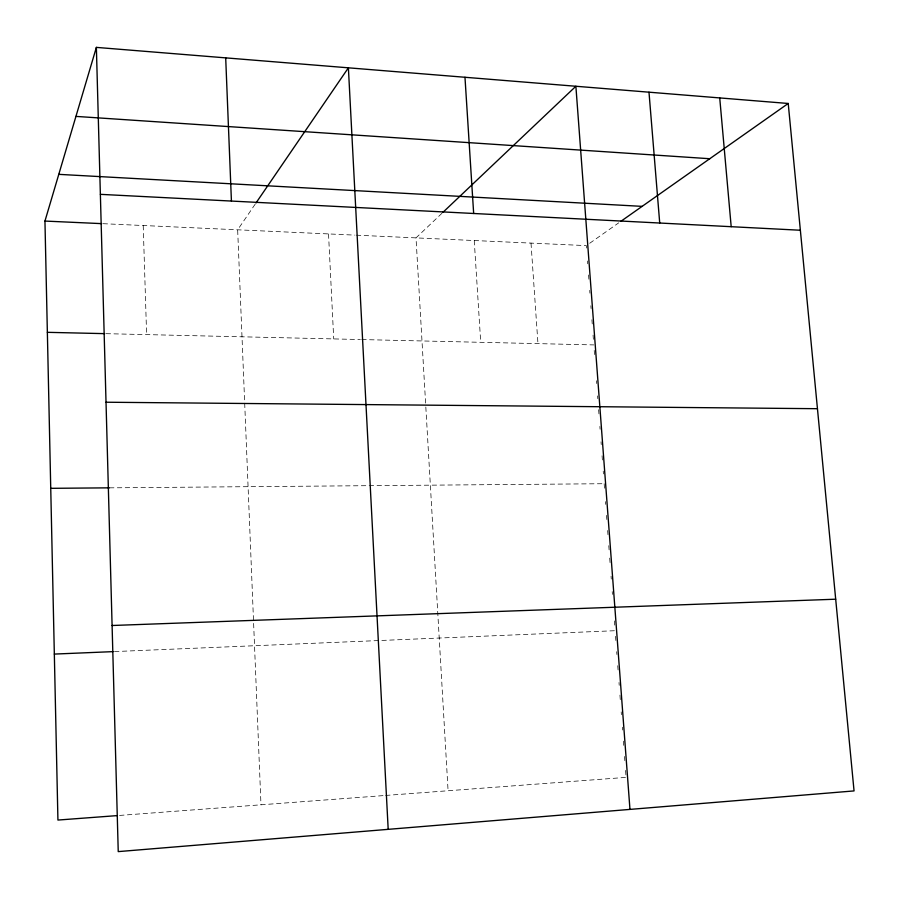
<?xml version="1.0" encoding="UTF-8"?>
<svg xmlns="http://www.w3.org/2000/svg" width="899" height="899" viewBox="0 0 899 899"><rect width="100%" height="100%" fill="white"/><g stroke="black" fill="none" stroke-linecap="round" stroke-linejoin="round"><path stroke-width="0.67" stroke-dasharray="4.5 3.37" d="M255.192 204.152L237.662 229.807L260.98 804.807M441.971 213.265L416.012 237.887L425.744 405.674M589.722 243.258L618.737 222.828M119.556 815.427L384.188 795.548M385.57 795.446L626.075 777.377M114.51 651.573L615.13 630.705M109.464 487.842L602.779 483.729M106.082 333.675L360.342 339.53M361.735 339.564L593.789 344.913M103.07 223.694L354.914 235.122M356.296 235.178L586.373 245.618L586.586 248.416M587.519 261.002L587.732 263.8M588.564 274.982L588.879 279.184M589.722 290.366L589.924 293.164M590.868 305.75L591.07 308.548M591.913 319.741L592.227 323.932M593.059 335.113L593.374 339.316M594.205 350.419L594.509 354.554M596.464 380.76L596.666 383.513M597.599 395.92L597.801 398.684M598.622 409.708L598.936 413.855M599.869 426.429L600.082 429.216M601.026 441.802L601.229 444.589M602.06 455.771L602.375 459.962M603.218 471.143L603.42 473.942M604.15 483.718L604.566 489.225M605.488 501.62L605.69 504.373M606.522 515.385L606.825 519.521M607.645 530.534L607.96 534.669M608.78 545.682L609.084 549.817M609.702 558.099L610.23 565.078M611.062 576.248L611.264 579.046M612.208 591.609L612.41 594.396M614.399 620.928L614.714 625.12M615.545 636.312L615.86 640.515M616.692 651.719L616.905 654.517M617.737 665.721L618.051 669.924M618.995 682.532L619.209 685.33M619.939 695.129L620.355 700.737M621.187 711.896L621.4 714.683M622.333 727.224L622.535 730.01M623.367 741.158L623.681 745.338M624.513 756.475L624.827 760.655M625.558 770.409L625.974 775.983M531.006 243.112L537.962 343.62M474.234 240.527L480.718 342.305M425.823 407.045L448.084 790.749M328.528 233.92L333.72 338.923M143.211 225.514L146.616 334.608"/><path stroke-width="1.35" d="M116.758 815.64L57.929 820.057L44.95 221.064L96.373 47.389L788.221 103.475L854.05 790.918L118.241 851.611L96.373 47.389M255.979 203.005L348.385 67.818L388.188 829.35M442.96 212.321L575.877 86.259L629.963 809.403M620.962 221.266L788.221 103.475M54.333 654.079L113.105 651.629M112.094 625.502L835.688 599.206M50.749 488.326L109.464 487.842M106.026 402.224L817.449 408.697M47.366 332.327L104.677 333.641M44.95 221.064L101.688 223.637M100.373 194.341L800.357 230.245M58.783 174.35L642.111 206.365M75.943 116.398L709.761 158.73M719.728 97.924L731.19 226.694M648.988 92.192L659.72 223.031M464.974 77.269L473.661 213.49M225.694 57.873L231.425 201.061"/></g></svg>
